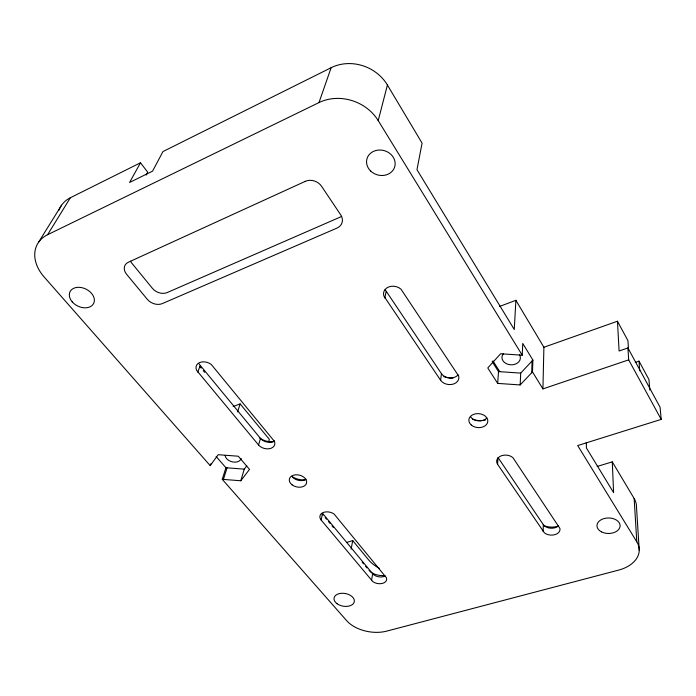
<?xml version="1.0" encoding="UTF-8"?>
<svg xmlns="http://www.w3.org/2000/svg" width="696" height="696" viewBox="0 0 696 696"><rect width="100%" height="100%" fill="white"/><g stroke="black" fill="none" stroke-linecap="round" stroke-linejoin="round"><path stroke-width="1.04" d="M543.167 531.518L543.306 524.645L498.014 457.498L497.579 464.284L544.359 532.814A8.857 5.951 2.5 0 0 554.842 534.667A8.857 5.951 2.5 0 0 559.897 528.394L512.874 457.603A9.257 6.586 3.9 0 0 501.807 455.628A9.257 6.586 3.9 0 0 496.822 462.683L497.579 464.284M543.898 347.269L617.456 321.23L619.092 350.984L627.914 347.957L628.679 359.858L542.923 388.899L543.898 347.269L515.884 300.315L499.641 306.423M532.483 371.899L532.892 360.084L522.774 343.467L522.235 355.204L500.598 353.759L487.783 367.958L497.683 383.4L520.164 384.94L532.483 371.899L542.923 388.899M531.701 372.717L532.118 360.911M520.164 384.94L520.712 373.108L532.892 360.084M515.884 300.315L514.266 329.486L416.974 169.711L422.08 143.124L387.411 85.016A41.029 36.67 23.8 0 0 331.139 67.703L162.968 151.563L152.554 171.164L129.604 182.465L140.488 162.777L147.735 172.234L146.212 175.061M497.683 383.4L498.501 371.594L492.176 361.65M440.62 380.286L383.844 296.009A10.292 8.256 11.1 0 1 388.638 286.97A10.292 8.256 11.1 0 1 401.009 289.197L458.655 375.988A9.77 7.421 6.7 0 1 453.714 383.948A9.77 7.421 6.7 0 1 442.047 381.878L440.62 380.286L441.455 373.665L385.132 289.623M371.551 580.429L372.647 573.721L322.57 513.326L321.126 519.982L372.812 581.604A8.213 5.255 9.1 0 0 382.643 583.335A8.213 5.255 9.1 0 0 386.41 577.741L334.184 514.135A8.596 5.751 11.5 0 0 323.849 512.299A8.596 5.751 11.5 0 0 320.23 518.546L321.126 519.982M351.141 549.109L352.724 540.592L346.512 542.48M384.836 298.019L386.115 291.624M522.235 355.204L378.215 120.608L387.411 85.016M268.752 441.438L269.343 439.341L240.146 403.889L233.117 406.525M258.564 444.988L196.629 370.35A9.648 6.969 19.4 0 1 199.856 362.468A9.648 6.969 19.4 0 1 211.314 364.521L274.398 441.334A9.109 6.368 15.1 0 1 270.909 448.328A9.109 6.368 15.1 0 1 260.06 446.414L258.564 444.988L260.478 438.436L199.047 363.947M216.134 456.498L225.922 467.738L222.25 479.327L240.79 480.762L244.261 469.139L246.775 465.85M223.407 479.413L227.061 467.825M237.562 411.884L240.146 403.889M140.488 162.777L70.366 197.742L47.606 234.709A39.794 28.806 27.9 0 0 44.152 276.991L210.201 465.641L210.844 463.719M47.606 234.709L318.994 102.573L331.139 67.703M197.768 372.116L200.178 365.713M38.55 242.278L61.57 205.207M210.201 465.641L218.17 454.705L238.258 456.219L249.516 469.391L240.79 480.762M635.291 362.364L638.998 361.12L648.95 379.555L649.829 390.047M627.914 347.957L660.078 407.247L661.2 419.392L577.697 445.553L636.805 541.827A33.225 21.837 0.6 0 1 618.596 570.111L386.793 631.107A29.911 18.531 9.2 0 1 346.634 620.641L222.25 479.327M597.133 466.459L612.289 461.866L634.152 498.51A31.981 21.776 0.1 0 1 636.501 506.923L639.232 550.275M498.501 371.594L520.712 373.108M225.922 467.738L244.261 469.139M369.028 570.415L370.742 572.008A13.92 9.005 9.1 0 0 384.009 575.531M372.647 573.721L373.909 574.896A8.169 5.263 9.1 0 0 385.332 575.931M260.478 438.436L261.966 439.855A9.048 6.368 15.1 0 0 274.476 440.89M543.306 524.645L544.49 525.941A8.804 5.951 2.4 0 0 558.409 525.915M441.455 373.665L442.882 375.257A9.7 7.404 6.7 0 0 458.116 374.9M199.778 366.444L201.17 368.114M203.249 370.629L204.633 372.299M321.735 513.422L323.109 515.075M325.163 517.554L326.537 519.199M328.59 521.678L329.965 523.331M332.018 525.811L333.393 527.464M362.172 562.15L363.547 563.803M365.6 566.283L366.975 567.936M352.724 540.592L368.584 559.845A35.044 23.038 8.5 0 0 379.294 568.275M492.907 360.832L499.806 371.69M628.679 359.858L661.2 419.392M617.456 321.23L627.931 340.631L628.558 350.271M638.998 361.12L639.72 370.837M634.152 498.51L636.805 541.827M612.289 461.866L613.602 492.637L586.423 447.998L586.319 442.56M341.527 216.352A11.545 9.666 18.3 0 1 339.944 217.213L167.171 292.572A10.945 8.187 24.2 0 1 152.459 288.388L132.031 263.445A11.179 8.396 26.1 0 1 130.596 261.217M318.994 102.573A43.082 37.645 21.9 0 1 378.215 120.608M241.199 458.438A8.282 5.672 16.1 0 1 232.864 461.979A8.282 5.672 16.1 0 1 225.139 455.593M519.477 354.786A9.231 7.117 2.9 0 1 510.516 364.791A9.231 7.117 2.9 0 1 503.495 353.585M59.003 210.201A38.071 28.379 29.1 0 1 70.366 197.742M485.625 419.932A16.078 11.928 5 0 1 472.48 419.201M453.139 378.024A16.521 12.659 6.7 0 1 443.743 376.588M557.522 526.35A14.999 10.188 2.4 0 1 543.515 525.454M305.335 479.779A14.973 10.353 13.2 0 1 291.737 476.403M273.154 441.838A15.416 10.892 15.2 0 1 259.338 437.706M486.782 418.07A9.439 6.977 5.1 0 1 470.531 416.774M306.005 479.292A8.787 6.046 13.1 0 1 292.337 476.873M305.248 181.36L128.325 262.244A11.319 8.43 25.8 0 0 126.611 274.302L147.378 299.393A11.084 8.213 23.9 0 0 162.272 303.613L336.951 228.097A11.701 9.718 18.1 0 0 340.744 214.899L321.491 186.189A11.936 10.022 21 0 0 305.248 181.36M370.681 171.033A14.442 12.589 16.2 0 0 394.649 167.023A14.442 12.589 16.2 0 0 377.223 150.232A14.442 12.589 16.2 0 0 370.681 171.033M72.193 301.829A13.181 9.422 26.2 0 0 93.603 303.517A13.181 9.422 26.2 0 0 79.727 287.352A13.181 9.422 26.2 0 0 72.193 301.829M337.108 603.745A10.283 6.429 10.2 0 0 354.064 602.466A10.283 6.429 10.2 0 0 341.362 593.297A10.283 6.429 10.2 0 0 337.108 603.745M601.483 531.857A11.571 7.752 0.2 0 0 620.005 526.759A11.571 7.752 0.2 0 0 604.119 518.546A11.571 7.752 0.2 0 0 601.483 531.857M292.094 484.834A8.839 6.055 13.1 0 0 306.484 483.355A8.839 6.055 13.1 0 0 295.33 474.846A8.839 6.055 13.1 0 0 292.094 484.834M471.253 424.995A9.5 6.986 5.1 0 0 487.339 423.203A9.5 6.986 5.1 0 0 476.412 413.694A9.5 6.986 5.1 0 0 471.253 424.995"/></g></svg>
